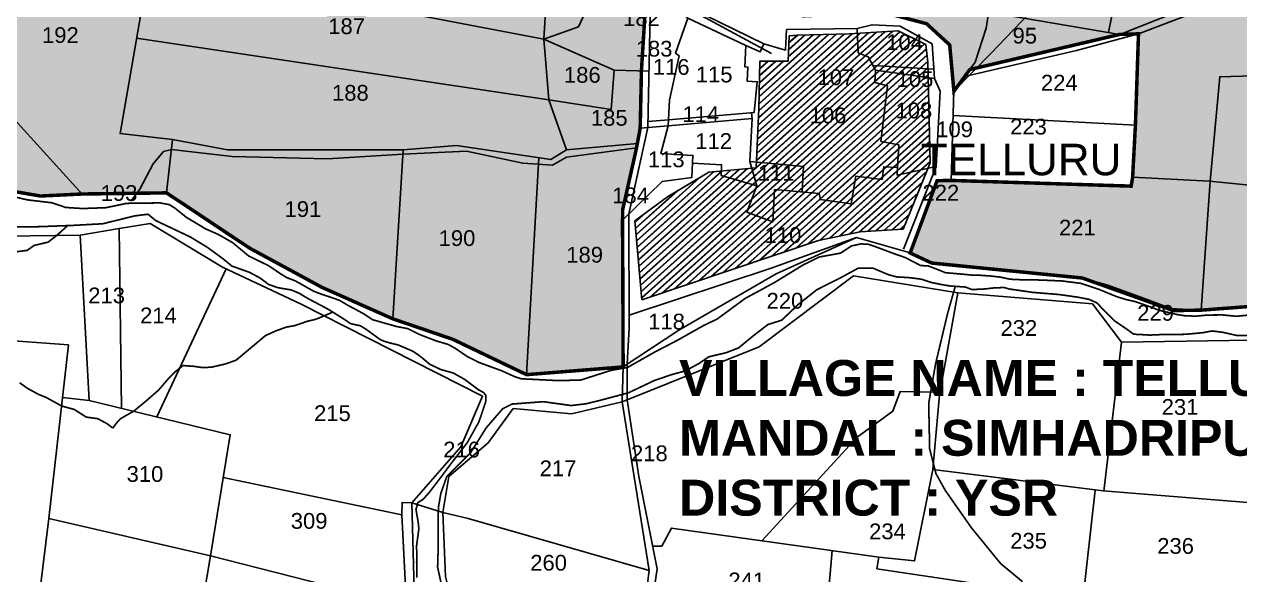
# Model space of a CAD drawing. Header units: inches. Extents: x 192867 to 224088, y 1602358 to 1617481.
# Drawn here: x 202205 to 203593, y 1608818 to 1609447 of the extents above; entities that cross this region are included whole.
import ezdxf

# ---------------------------------------------------------------- set-up
doc = ezdxf.new("R2010")
doc.units = ezdxf.units.IN
doc.header["$LTSCALE"] = 15
doc.header["$MEASUREMENT"] = 0
doc.linetypes.add('ACAD_ISO02W100', pattern=[15, 12, -3])
for name, color, linetype in [('PLOTS', 7, 'Continuous'), ('PLOTS NO', 7, 'Continuous'), ('ROADS', 1, 'Continuous'), ('STREAMS', 4, 'Continuous'), ('TEXT', 1, 'Continuous'), ('WUA 8', 3, 'Continuous')]:
    doc.layers.add(name, color=color, linetype=linetype)
doc.styles.get("Standard").update_dxf_attribs({"font": 'arial.ttf'})

msp = doc.modelspace()

# ---------------------------------------------------------------- hatches: boundary and pattern name
at = {"layer": 'PLOTS NO', "true_color": 0xfeeab9}
h = msp.add_hatch(color=254, dxfattribs=at)
h.dxf.hatch_style = 1
h.paths.add_polyline_path([(202916.3, 1609499.5), (202966.4, 1609465.2), (202971.4, 1609477.6), (203003.8, 1609473.1), (203095.4, 1609456.3), (203185.4, 1609460.5), (203235.7, 1609447.3), (203262.2, 1609423), (203267, 1609370.1), (203279.2, 1609386.8), (203285.1, 1609394.9), (203456.6, 1609435.1), (203477.8, 1609435.7), (203474.3, 1609331.5), (203471.1, 1609271.9), (203469.4, 1609261.7), (203263.7, 1609268.2), (203247.8, 1609267.9), (203217, 1609185.3), (203241.7, 1609173.8), (203413.7, 1609156.7), (203517.8, 1609119.5), (203549.5, 1609120), (203752.5, 1609135.4), (203747.7, 1609215.2), (203760.6, 1609348.2), (203762.4, 1609505.5), (203771.4, 1609578.6), (203880.7, 1609883.7), (203937.1, 1610074.3), (203994.7, 1610376.9), (203992.2, 1610542.2), (204000.3, 1610633.6), (203868.9, 1610685.7), (203726.1, 1610728.2), (203683, 1610677.7), (203675.6, 1610665.2), (203592.2, 1610546), (203499, 1610320.9), (203329.4, 1610369.5), (203180.1, 1610410.4), (203152.9, 1610355), (203109.9, 1610231.9), (203057.5, 1610081.2), (203006.6, 1609908.9), (202968.6, 1609743.5), (202930.6, 1609578.2)])
at = {"layer": 'PLOTS NO', "true_color": 0xc7c8ca}
h = msp.add_hatch(color=9, dxfattribs=at)
h.dxf.hatch_style = 1
h.paths.add_polyline_path([(201666, 1610260.6), (202001.3, 1610177.7), (202162.5, 1610135.1), (202275.7, 1610115.5), (202333.5, 1610101), (202312.5, 1609972.3), (202308.2, 1609945.9), (202333.6, 1609940), (202344.3, 1609937.5), (202359.3, 1609935.5), (202380.8, 1609931.3), (202387.9, 1609928), (202412.2, 1609924.5), (202418, 1609923.6), (202447.6, 1610072.5), (202490.4, 1610061.7), (202486.2, 1610045), (202609.9, 1610015.7), (202835.6, 1609952.9), (202822.8, 1609900.3), (202813.9, 1609844.9), (202752.7, 1609857), (202693.5, 1609868.3), (202550.3, 1609895.1), (202529.9, 1609761), (202508, 1609650.5), (202467.8, 1609660.1), (202417.3, 1609672.3), (202376.7, 1609681.5), (202375.1, 1609671.1), (202376.4, 1609665.3), (202440.6, 1609637.5), (202566, 1609593.9), (202680.1, 1609570.2), (202771.2, 1609548.7), (202860.6, 1609527.6), (202872.5, 1609518.1), (202916.2, 1609490.6), (202910.1, 1609393.4), (202908.7, 1609328), (202904.5, 1609305.3), (202888.7, 1609234.8), (202888.5, 1609218.4), (202888.9, 1609144.9), (202889.2, 1609055.1), (202778.9, 1609046.3), (202694.6, 1609086.7), (202626.1, 1609110.1), (202545.3, 1609146), (202462.7, 1609190.8), (202367.7, 1609254), (202271.4, 1609252.7), (202223.8, 1609250.4), (202167.2, 1609260.1), (202104.2, 1609294.1), (202054, 1609339.9), (202016.4, 1609377.9), (201886.1, 1609433.2), (201822, 1609476.2), (201750.3, 1609477.8), (201643, 1609560.3), (201615, 1609622.6), (201534.1, 1609699.5), (201511, 1609723), (201590.6, 1610006.6)])
at = {"layer": 'TEXT'}
h = msp.add_hatch(dxfattribs=at)
h.set_pattern_fill('JIS_RC_15', color=256, scale=0.386816, angle=-3.0448)
h.set_pattern_definition([(41.95516, (194905.764, 1603779.466), (-3.8790808, 4.314942), []), (41.95516, (194906.0443, 1603779.4514), (-3.8790808, 4.314942), []), (41.95516, (194906.3244, 1603779.4365), (-3.8790808, 4.314942), [])])
h.paths.add_polyline_path([(202910.6, 1609131.6), (203112.2, 1609199.4), (203159.8, 1609209.3), (203209.2, 1609212.6), (203240, 1609288.5), (203237.2, 1609403.4), (203235.1, 1609423.5), (203203.4, 1609439.1), (203147.2, 1609435.6), (203088.1, 1609434.3), (203078.9, 1609433.6), (203077.6, 1609404.4), (203045.5, 1609404.5), (203044.3, 1609350.5), (203041.3, 1609282.6), (202987.1, 1609277.7), (202939.8, 1609249.5), (202902.6, 1609222)])

# ---------------------------------------------------------------- linework, layer by layer
at = {"layer": 'PLOTS'}
for points in [[(202866.2, 1609533.9), (202966.4, 1609465.2), (202971.4, 1609477.6), (203003.8, 1609473.1), (203095.4, 1609456.3), (203185.4, 1609460.5), (203235.7, 1609447.3), (203262.2, 1609423), (203267, 1609370.1), (203291.3, 1609403.5), (203303.7, 1609442.1), (203364.9, 1609830.4), (203011.9, 1609905.7), (202921, 1609496.3)], [(203443.6, 1609437.3), (203516.3, 1609802.9)], [(201511, 1609723), (201534.1, 1609699.5), (201578, 1609576.3), (201607.7, 1609516.4), (201634.5, 1609511.6), (201725.9, 1609459.1), (201743, 1609438.5), (201851.5, 1609428.4), (201924.6, 1609363.2), (202001.1, 1609337.6), (202074.1, 1609227.4), (202129.1, 1609209), (202183.3, 1609204.7), (202269, 1609205.8), (202313.6, 1609213.1), (202349.1, 1609218.9), (202431.5, 1609169.1), (202520.8, 1609127.4), (202728.7, 1609021.6), (202703.8, 1608963.9), (202647.7, 1608899.8), (202637, 1608900.3), (202636.3, 1608886.2), (202641.8, 1608782.3)], [(202801.5, 1609479.9), (202798.8, 1609429.6), (202348.3, 1609515.7), (202376.7, 1609665.3)], [(202108.2, 1609356.7), (202193.9, 1609337.8), (202271.4, 1609252.7), (202367.7, 1609254), (202374.6, 1609314.9), (202314.6, 1609321.8), (202348.3, 1609515.7)], [(202798.8, 1609429.6), (202838.2, 1609443.6), (202872.5, 1609518.1), (202920.8, 1609487.7)], [(202921, 1609496.3), (202917.4, 1609328.8)], [(203306.6, 1609460.6), (203456.6, 1609435.1), (203541, 1609468.3), (203591.9, 1609485.6), (203762.4, 1609505.5)], [(202908.7, 1609328), (202910.1, 1609393.4), (202916.2, 1609490.6)], [(202940.8, 1609330.7), (202942.3, 1609360.1), (202953.2, 1609410.4), (202949.1, 1609413.6), (202963, 1609453.7), (202920.8, 1609487.7)], [(203592.1, 1609479.4), (203477.8, 1609435.7), (203407, 1609416.8), (203279.2, 1609386.8)], [(202963, 1609453.7), (203029.5, 1609422.4), (203028.2, 1609398), (203031.8, 1609397.8), (203030.9, 1609381.5), (203042.4, 1609380.9), (203039, 1609346), (202941.1, 1609337.5), (202917.6, 1609335.4)], [(202966.4, 1609465.2), (203050, 1609424.4), (203045.8, 1609415.3), (203029.5, 1609422.4)], [(203050, 1609424.4), (203074.6, 1609417.1), (203075.8, 1609440.6), (203156.5, 1609441.9), (203173.6, 1609446), (203205.7, 1609444.3), (203242.3, 1609424.1), (203244.9, 1609384.6), (203251.2, 1609370.3), (203246.6, 1609284.3), (203209.3, 1609189.5)], [(203202.5, 1609283), (203203.9, 1609308.9), (203183.7, 1609312.7), (203191.3, 1609376.2), (203176.8, 1609380), (203177.6, 1609394), (203169.2, 1609409.4), (203157.6, 1609414.1), (203156.5, 1609441.9)], [(202333.6, 1609430.9), (202804.4, 1609360.2), (202798.8, 1609429.6)], [(202798.8, 1609429.6), (202878.9, 1609394.1), (202918.8, 1609393.2)], [(203285.1, 1609394.9), (203326.9, 1609404.8), (203405.9, 1609423), (203456.6, 1609435.1)], [(203474.3, 1609331.5), (203477.8, 1609435.7)], [(203174.6, 1609399.4), (203244.2, 1609395.4)], [(202804.4, 1609360.2), (202875.4, 1609349.2), (202878.9, 1609394.1)], [(203244.9, 1609384.6), (203177.6, 1609394)], [(203761.1, 1609350.5), (203685.5, 1609372.6), (203685.9, 1609341.6), (203606.7, 1609348.1), (203608.8, 1609387.9), (203570.7, 1609386.6), (203559.6, 1609267.2)], [(203267, 1609370.1), (203263.7, 1609268.2), (203470.6, 1609262.1), (203471.1, 1609271.9), (203558.9, 1609267.2), (203608.5, 1609262.6), (203607.4, 1609251.7), (203747.7, 1609215.2)], [(202804.4, 1609360.2), (202824.5, 1609303), (202806.6, 1609292), (202699, 1609308.3), (202638, 1609303.3), (202437.2, 1609303.2), (202374.6, 1609314.9)], [(203036.5, 1609338.6), (203035.9, 1609345.8)], [(203266.1, 1609342.5), (203474.3, 1609331.5), (203471.1, 1609271.9)], [(202888.7, 1609223.2), (202933.6, 1609267.1), (202967.7, 1609271.6), (202969, 1609296.8), (202932.1, 1609298.8), (202940.8, 1609330.7), (202908.7, 1609328), (202905.7, 1609310.5)], [(202893.9, 1609016.1), (202893.9, 1609058.2), (202896.1, 1609099.7), (202895.6, 1609229.9), (202917.4, 1609328.8)], [(202940.8, 1609330.7), (203036.5, 1609338.8), (203033.9, 1609289.8), (203042, 1609262.2), (203001, 1609273.9), (203001.6, 1609286.2), (202968.6, 1609288)], [(202904.5, 1609305.3), (202824.5, 1609294.9), (202808.6, 1609285.8), (202774.6, 1609287.9), (202710.2, 1609301.6), (202637.7, 1609298.1), (202551.7, 1609292.7), (202442.6, 1609295.7), (202373.3, 1609303.6), (202364.3, 1609301.3), (202358.2, 1609294.2), (202352.5, 1609287.2), (202337.3, 1609258.2), (202326.8, 1609244.5)], [(202367.7, 1609254), (202462.7, 1609190.8), (202545.3, 1609146), (202626.1, 1609110.1), (202638, 1609303.3)], [(202778.9, 1609046.3), (202889.2, 1609055.1), (202888.7, 1609234.8), (202905.7, 1609310.5), (202824.5, 1609303)], [(202626.1, 1609110.1), (202697.1, 1609085.1), (202778.9, 1609046.3), (202793.1, 1609294)], [(203033.9, 1609289.8), (203095.3, 1609284.1), (203093.7, 1609254.9)], [(203042, 1609262.2), (203030.5, 1609232), (203060.1, 1609220.8), (203062, 1609257.7), (203113.2, 1609253.1), (203114.5, 1609246.3), (203149.6, 1609241.4), (203155, 1609273.1), (203184.9, 1609269.3), (203186.8, 1609283.9), (203202.5, 1609283), (203202.1, 1609274.3), (203246.6, 1609284.3)], [(203549.5, 1609120), (203514.8, 1609121.8), (203488.8, 1609131.8), (203442.6, 1609148.4), (203413.7, 1609156.7), (203315.1, 1609165.5), (203241.7, 1609173.8), (203217, 1609185.3), (203247.8, 1609267.9), (203263.7, 1609268.2)], [(203559.6, 1609267.2), (203549.5, 1609120), (203607.4, 1609124.9), (203677, 1609130.8), (203752.5, 1609135.4)], [(202269, 1609205.8), (202279.3, 1609016.7), (202248.8, 1609020.1)], [(202313.6, 1609213.1), (202316.4, 1609007.7)], [(202889.2, 1609055.1), (202953, 1609097), (203064, 1609161.3), (203155.8, 1609202.9), (203217, 1609185.3)], [(202896.1, 1609114.1), (203058.2, 1609168), (203155.8, 1609202.9)], [(202356.6, 1608998), (202435.7, 1609167.2)], [(203747.6, 1609093), (203703.1, 1609078.5), (203630.6, 1609085.9), (203458.3, 1609083.4), (203425.3, 1609127.1), (203271.3, 1609139.9), (203152.2, 1609159.2), (203044.5, 1609078), (202888.2, 1609015.3), (202830.1, 1609001.6), (202763.8, 1609007.7), (202735.1, 1608968.3), (202690.1, 1608930), (202683.4, 1608888.7), (202712.3, 1608882), (202918.8, 1608822.7), (202888.2, 1609015.3)], [(203181.1, 1608837.9), (203222, 1608833.4), (203242.8, 1608937.8), (203250.7, 1609023.4), (203271.3, 1609139.9)], [(202047.8, 1608902.4), (202062.9, 1609094.3), (202255.6, 1609080.3), (202233.3, 1608881.9), (202215.9, 1608740), (202167.5, 1608763.2), (202112.7, 1608766.2), (202089.8, 1608779.5)], [(203438.3, 1608913.3), (203458.3, 1609083.4)], [(202889.2, 1609055.1), (202888.2, 1609015.3)], [(203047.8, 1608856.4), (203156.6, 1608974.9), (203197.4, 1609004.4), (203205.6, 1609026.9), (203251.2, 1609026.2)], [(202279.3, 1609016.7), (202440.4, 1608977.7), (202418, 1608839.2)], [(202722, 1608139.6), (202767.6, 1608302.2), (202818.2, 1608439.1), (202867.3, 1608547.9), (202881.2, 1608578.6), (202904.6, 1608663.7), (202914.8, 1608734), (202927.9, 1608824.3), (202907, 1608930), (202893.7, 1609017.5)], [(202432.4, 1608928.6), (202636.3, 1608886.2)], [(203242.8, 1608937.8), (203437.5, 1608913.4), (203616.6, 1608899.1)], [(203428.5, 1608914.5), (203414.2, 1608788.5)], [(202647.7, 1608899.8), (202683.4, 1608888.7)], [(202679.7, 1608494.1), (202685.9, 1608642.1), (202683.6, 1608733.3), (202650.8, 1608786.8), (202647.7, 1608899.8)], [(202683.4, 1608888.7), (202686.3, 1608815.8), (202701.9, 1608753.3), (202717.4, 1608681.9), (202720, 1608608.5), (202679.7, 1608494.1)], [(202233.3, 1608881.9), (202418, 1608839.2)], [(203591.1, 1608759.6), (203345, 1608799.7), (203179.1, 1608824.6), (203181.1, 1608837.9), (202944.3, 1608870.9), (202933.3, 1608850.4), (202922.8, 1608850.2)], [(203127.9, 1608845.3), (203119.6, 1608748.5), (203107.7, 1608702.4)], [(202388.1, 1608663.8), (202418, 1608839.2), (202641.8, 1608782.3)], [(202918.8, 1608822.7), (202903.7, 1608706.8), (202900.3, 1608669.5), (202857.4, 1608547.6), (202707.8, 1608573.9)]]:
    msp.add_lwpolyline(points, dxfattribs=at)
at = {"layer": 'ROADS', "linetype": 'ACAD_ISO02W100'}
for points in [[(201952.8, 1610884.1), (201951.6, 1610843.3), (201997.7, 1610763.7), (202101.5, 1610595.2), (202168.8, 1610486.2), (202202.1, 1610462.9), (202227.4, 1610461.6), (202320.4, 1610336.9), (202367.6, 1610244.2), (202418.5, 1610164.5), (202573.2, 1609987), (202615.3, 1609906.8), (202702.9, 1609796.7), (202766.5, 1609702.6), (202849.3, 1609607.4), (202862.3, 1609558.5), (202868.7, 1609532.1), (202901.5, 1609503.3), (202940.9, 1609477.2), (203058.8, 1609413.4)], [(203267, 1609370.1), (203308.7, 1609412.8), (203408.2, 1609516.9), (203559, 1609662.2), (203610.3, 1609700.5), (203661.5, 1609725.5), (203732, 1609763.2), (203760, 1609824.4), (203824.1, 1609856.6), (203853, 1609877.5), (203872.9, 1609920.9), (203906.1, 1609971.4), (203916.3, 1609983)]]:
    msp.add_lwpolyline(points, dxfattribs=at)
at = {"layer": 'STREAMS', "const_width": 1.93}
for points in [[(203620.7, 1609116), (203589.5, 1609113), (203574, 1609114.5), (203556.7, 1609114.4), (203549.4, 1609113.7), (203542.5, 1609113.1), (203536.1, 1609113.4), (203530, 1609113.7), (203521.7, 1609115), (203513.4, 1609117), (203500.8, 1609120), (203490.7, 1609124), (203473.9, 1609129.8), (203463.7, 1609132.1), (203452.9, 1609135.4), (203433.2, 1609143.5), (203412, 1609150.6), (203390.9, 1609153.3), (203370.4, 1609154.2), (203358.7, 1609154.6), (203344.7, 1609154.7), (203331.3, 1609155.3), (203320.3, 1609157.7), (203308.8, 1609159), (203297.5, 1609159.8), (203289.2, 1609159.9), (203278.7, 1609160.9), (203265.5, 1609162.1), (203257.6, 1609162.7), (203248.4, 1609166.4), (203237.8, 1609170.5), (203228.9, 1609171), (203211.4, 1609180.1), (203200, 1609184), (203187.8, 1609188.6), (203176.8, 1609192.7), (203169.6, 1609195.2), (203160.9, 1609195.7), (203150.1, 1609193.4), (203137.4, 1609185.1), (203113.1, 1609180.7), (203094.5, 1609171.5), (203079.9, 1609162.5), (203062.3, 1609151.7), (203043.6, 1609141.5), (203028.9, 1609133.6), (202996.7, 1609109.9), (202981.3, 1609102.5), (202951.8, 1609085.9), (202925.3, 1609072.1), (202894.2, 1609054.5), (202875.3, 1609051.2), (202840.8, 1609040.1), (202814.5, 1609039.5), (202788.8, 1609040.8), (202772.7, 1609041.6), (202764.2, 1609044.5), (202750.6, 1609050.7), (202724.4, 1609060.3), (202711.3, 1609066.9), (202697.3, 1609076.5), (202689.2, 1609080.9), (202675.5, 1609084.9), (202656.2, 1609092.4), (202643.1, 1609098.9), (202630, 1609101.4), (202603, 1609109.1), (202593.6, 1609115.4), (202584.9, 1609120.2), (202575.2, 1609125.3), (202565.3, 1609131.2), (202552.4, 1609135.7), (202544.4, 1609138.3), (202535.2, 1609141.9), (202523.6, 1609148.5), (202514.5, 1609153.6), (202505.2, 1609157.1), (202497.7, 1609161.7), (202484.4, 1609170.7), (202461.5, 1609181.9), (202443.3, 1609197.1), (202426.8, 1609206.5), (202412.3, 1609212.9), (202390.3, 1609226.1), (202377.6, 1609236.3), (202371.1, 1609240.5), (202360.4, 1609242.5), (202339.7, 1609242.3), (202322.2, 1609242), (202298.7, 1609237.1), (202272, 1609236.1), (202252.6, 1609237.3), (202236.7, 1609242.7), (202208.7, 1609246), (202185.4, 1609251.5)], [(202193.8, 1609186.4), (202208.6, 1609188.3), (202216.4, 1609193.9), (202232.5, 1609197.7), (202242.4, 1609205.4), (202254.8, 1609216.6)], [(202194.6, 1609215), (202223, 1609215.4), (202260.1, 1609216.8), (202295, 1609218.7), (202331.3, 1609227.7), (202346.5, 1609229.6), (202355.5, 1609222.3), (202394.9, 1609203.6), (202414, 1609192), (202431.8, 1609179), (202442.5, 1609170.3), (202462.2, 1609163.3), (202474.1, 1609157), (202484.6, 1609149.2), (202494.6, 1609145.8), (202502.6, 1609144.3), (202509.8, 1609143.2), (202519, 1609139.4), (202527.3, 1609134.4), (202533.7, 1609130.9), (202550, 1609122.3), (202555.3, 1609119.2), (202572.2, 1609108.6), (202577.8, 1609104.6), (202588.9, 1609102.2), (202595.1, 1609098.5), (202604.2, 1609091.9), (202611.8, 1609086.3), (202617.6, 1609084), (202624.8, 1609082), (202632.1, 1609080.3), (202649, 1609073.1), (202656.3, 1609068.1), (202660.3, 1609065), (202668.2, 1609058.2), (202681.1, 1609052.1), (202695.2, 1609048.2), (202708, 1609041), (202723.9, 1609029.1), (202729.8, 1609025.9), (202732.3, 1609022.7), (202732.3, 1609015.6), (202729.2, 1609006.1), (202724.4, 1608992.2), (202711.2, 1608968.6), (202691.6, 1608943.3), (202682, 1608930.3), (202667.8, 1608911.7), (202660.7, 1608903.8), (202654.7, 1608900), (202652.6, 1608892.2), (202655.1, 1608878), (202655.9, 1608870.3), (202653.2, 1608850.1), (202653.6, 1608842.2), (202653.4, 1608832), (202653.7, 1608822.2), (202653.7, 1608814.4)], [(202681.9, 1608805.4), (202677.3, 1608826.4), (202678, 1608848.1), (202677.9, 1608883.3), (202678.3, 1608895), (202681, 1608910.6), (202687.7, 1608929.7), (202715, 1608957.1), (202732.8, 1608985.5), (202751.6, 1609007.3), (202762.2, 1609012.7), (202798.1, 1609015.4), (202829.9, 1609011), (202846.6, 1609013), (202860.8, 1609016.4), (202895.1, 1609025.5), (202924.9, 1609039.6), (202944.2, 1609046.2), (202960.5, 1609050.7), (202975.9, 1609059.1), (202987.1, 1609066.7), (203006.6, 1609071.3), (203021, 1609076.8), (203037.8, 1609090.6), (203054.6, 1609103.6), (203070.3, 1609108.5), (203089.8, 1609127), (203110.4, 1609143.3), (203136.6, 1609156.5), (203157.6, 1609167.9), (203174.4, 1609168.1), (203191.9, 1609160.6), (203201.8, 1609157.9), (203214.3, 1609157.3), (203223.7, 1609156.2), (203229.9, 1609155.3), (203241.1, 1609151.6), (203255.2, 1609148.8), (203263.6, 1609147.5), (203280.3, 1609146.4), (203287.4, 1609143.5), (203302.2, 1609144.2), (203313.6, 1609145.5), (203324.3, 1609145.8), (203330.5, 1609144.1), (203356.9, 1609140.3), (203386.7, 1609137.9), (203408.6, 1609134.8), (203421.8, 1609132.2), (203430.4, 1609128.2), (203437.1, 1609121.1), (203450, 1609108.1), (203464.2, 1609098.4), (203472.3, 1609092.5), (203480.5, 1609092.1), (203490.8, 1609091.5), (203502, 1609092), (203531.7, 1609092.4), (203551, 1609094.2), (203561.8, 1609096.2), (203573.5, 1609094.8), (203589.5, 1609091.2), (203606.1, 1609090.8)], [(203268.5, 1609147.2), (203259.7, 1609115.9), (203246, 1609058.4), (203238.2, 1609013.6), (203239.3, 1608961.3), (203246.5, 1608933.2), (203257.1, 1608914.1), (203287.2, 1608871.1), (203320.3, 1608830.5), (203345.4, 1608809.7)], [(202199.8, 1609037.1), (202209, 1609030.6), (202221, 1609024), (202230.5, 1609020.1), (202247.9, 1609010.5), (202262.4, 1609006.5), (202276, 1608997.8), (202289.1, 1608996), (202299.8, 1608990.3), (202305.1, 1608986.2), (202306.8, 1608985.7), (202310.3, 1608990.7), (202315.3, 1608996.1), (202330.3, 1609004.6), (202344, 1609015.9), (202358.6, 1609028.6), (202369.4, 1609041.2), (202377.1, 1609049.2), (202386.6, 1609056.7), (202398.9, 1609055.8), (202409.3, 1609054.3), (202419.4, 1609054.9), (202435, 1609058.5), (202447.3, 1609062.9), (202480.7, 1609090.9), (202493, 1609096.5), (202504.9, 1609100.7), (202514, 1609102.3), (202529, 1609107.4), (202537.7, 1609109.4), (202547.1, 1609113.2), (202557.6, 1609117.8)]]:
    msp.add_lwpolyline(points, dxfattribs=at)
at = {"layer": 'TEXT'}
msp.add_lwpolyline([(202910.6, 1609131.6), (203112.2, 1609199.4), (203159.8, 1609209.3), (203209.2, 1609212.6), (203240, 1609288.5), (203237.2, 1609403.4), (203235.1, 1609423.5), (203203.4, 1609439.1), (203147.2, 1609435.6), (203088.1, 1609434.3), (203078.9, 1609433.6), (203077.6, 1609404.4), (203045.5, 1609404.5), (203044.3, 1609350.5), (203041.3, 1609282.6), (202987.1, 1609277.7), (202939.8, 1609249.5), (202902.6, 1609222)], close=True, dxfattribs=at)
at = {"layer": 'WUA 8', "color": 15, "const_width": 4}
for points in [[(202916.3, 1609499.5), (202966.4, 1609465.2), (202971.4, 1609477.6), (203003.8, 1609473.1), (203095.4, 1609456.3), (203185.4, 1609460.5), (203235.7, 1609447.3), (203262.2, 1609423), (203267, 1609370.1), (203279.2, 1609386.8), (203285.1, 1609394.9), (203456.6, 1609435.1), (203477.8, 1609435.7), (203474.3, 1609331.5), (203471.1, 1609271.9), (203469.4, 1609261.7), (203263.7, 1609268.2), (203247.8, 1609267.9), (203217, 1609185.3), (203241.7, 1609173.8), (203413.7, 1609156.7), (203517.8, 1609119.5), (203549.5, 1609120), (203752.5, 1609135.4)], [(202916.2, 1609490.6), (202910.1, 1609393.4), (202908.7, 1609328), (202904.5, 1609305.3), (202888.7, 1609234.8), (202888.5, 1609218.4), (202888.9, 1609144.9), (202889.2, 1609055.1), (202778.9, 1609046.3), (202694.6, 1609086.7), (202626.1, 1609110.1), (202545.3, 1609146), (202462.7, 1609190.8), (202367.7, 1609254), (202271.4, 1609252.7), (202223.8, 1609250.4), (202167.2, 1609260.1)]]:
    msp.add_lwpolyline(points, dxfattribs=at)
at = {"layer": 'WUA 8', "const_width": 3}
for points in [[(202916.3, 1609499.5), (202966.4, 1609465.2), (202971.4, 1609477.6), (203003.8, 1609473.1), (203095.4, 1609456.3), (203185.4, 1609460.5), (203235.7, 1609447.3), (203262.2, 1609423), (203267, 1609370.1), (203279.2, 1609386.8), (203285.1, 1609394.9), (203456.6, 1609435.1), (203477.8, 1609435.7), (203474.3, 1609331.5), (203471.1, 1609271.9), (203469.4, 1609261.7), (203263.7, 1609268.2), (203247.8, 1609267.9), (203217, 1609185.3), (203241.7, 1609173.8), (203413.7, 1609156.7), (203517.8, 1609119.5), (203549.5, 1609120), (203752.5, 1609135.4)], [(202916.2, 1609490.6), (202910.1, 1609393.4), (202908.7, 1609328), (202904.5, 1609305.3), (202888.7, 1609234.8), (202888.5, 1609218.4), (202888.9, 1609144.9), (202889.2, 1609055.1), (202778.9, 1609046.3), (202694.6, 1609086.7), (202626.1, 1609110.1), (202545.3, 1609146), (202462.7, 1609190.8), (202367.7, 1609254), (202271.4, 1609252.7), (202223.8, 1609250.4), (202167.2, 1609260.1)]]:
    msp.add_lwpolyline(points, dxfattribs=at)

# ---------------------------------------------------------------- texts
at = {"layer": 'PLOTS NO'}
for s, height, p in [('187', 18, (202552.4, 1609435.4)), ('182', 18, (202889.2, 1609444.7)), ('192', 18, (202225.5, 1609425.3)), ('95', 18, (203334, 1609424.6)), ('183', 18, (202903.6, 1609409.7)), ('104', 18, (203189.7, 1609417.1)), ('186', 18, (202821.6, 1609379.8)), ('116', 18, (202923.1, 1609388.9)), ('115', 18, (202972.2, 1609380.2)), ('107', 18, (203111.3, 1609377.1)), ('105', 18, (203201.6, 1609375)), ('224', 18, (203366.4, 1609370.9)), ('188', 18, (202556.7, 1609359.3)), ('108', 18, (203200.3, 1609339.1)), ('185', 18, (202852.4, 1609330.7)), ('114', 18, (202956.9, 1609334.8)), ('106', 18, (203102.2, 1609333.5)), ('109', 18, (203246.8, 1609317.6)), ('223', 18, (203331.2, 1609320.7)), ('112', 18, (202971.6, 1609304.2)), ('113', 18, (202917.5, 1609283.3)), ('TELLURU ', 36, (203229.2, 1609274.1)), ('111', 18, (203043, 1609267.8)), ('193', 18, (202292.5, 1609244.8)), ('184', 18, (202876.7, 1609242.1)), ('222', 18, (203231.1, 1609245.2)), ('191', 18, (202502.5, 1609226.5)), ('221', 18, (203387, 1609205.3)), ('190', 18, (202678.5, 1609193.3)), ('110', 18, (203050.8, 1609196.7)), ('189', 18, (202824.3, 1609174.3)), ('213', 18, (202278.3, 1609127.8)), ('220', 18, (203053, 1609121.7)), ('214', 18, (202337.5, 1609105)), ('229', 18, (203476.3, 1609107.9)), ('118', 18, (202917.8, 1609097.9)), ('232', 18, (203320.2, 1609090.6)), ('215', 18, (202536.2, 1608993.3)), ('231', 18, (203504.3, 1609000.4)), ('216', 18, (202683.7, 1608951.7)), ('218', 18, (202898.2, 1608947.4)), ('310', 18, (202322.1, 1608923.8)), ('217', 18, (202793.9, 1608930.3)), ('309', 18, (202509.6, 1608870.2)), ('234', 18, (203170.1, 1608858.2)), ('235', 18, (203331.3, 1608847.5)), ('236', 18, (203499.2, 1608841.6)), ('260', 18, (202783.1, 1608822.4)), ('241', 18, (203009.4, 1608802.2))]:
    msp.add_text(s, height=height, dxfattribs=at).set_placement(p)
at = {"layer": 'TEXT', "insert": (202953.1, 1609063), "char_height": 41.015, "width": 1072.762, "attachment_point": 1}
msp.add_mtext('{\\fArial|b1|i0|c0|p34;\\C1;VILLAGE NAME :\\C5; TELLURU\\P\\C1;MANDAL : \\C5;SIMHADRIPURAM\\P\\C1;DISTRICT : \\C5;YSR}', dxfattribs=at)

doc.saveas('drawing.dxf')
